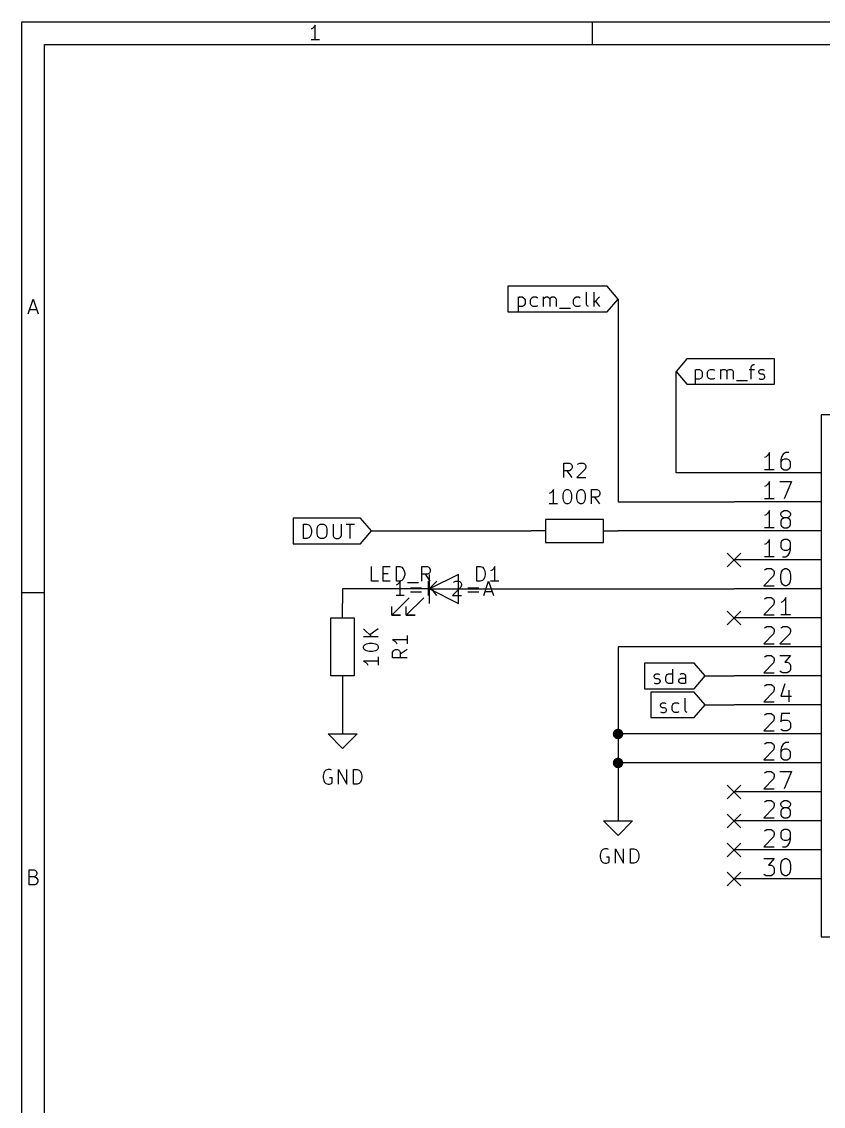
# Model space of a CAD drawing. Header units: millimetres. Extents: x 10 to 287, y -200 to -10.
# Drawn here: x 10 to 80.2, y -105 to -10 of the extents above; entities that cross this region are included whole.
import ezdxf

# ---------------------------------------------------------------- set-up
doc = ezdxf.new("R2010")
doc.units = ezdxf.units.MM
for name, color, linetype in [('BLUE', 174, 'CONTINUOUS'), ('GREENSIXTYFIVE', 129, 'CONTINUOUS'), ('LIGHTGREEN', 92, 'CONTINUOUS'), ('LIGHTRED', 12, 'CONTINUOUS'), ('MAGENTA', 214, 'CONTINUOUS'), ('RED', 14, 'CONTINUOUS')]:
    doc.layers.add(name, color=color, linetype=linetype)

msp = doc.modelspace()

# ---------------------------------------------------------------- linework, layer by layer
at = {"layer": 'BLUE', "linetype": 'CONTINUOUS'}
for p, q in [((71.7804, -56.5404), (72.9996, -57.7596)), ((72.9996, -56.5404), (71.7804, -57.7596)), ((71.7804, -61.6204), (72.9996, -62.8396)), ((72.9996, -61.6204), (71.7804, -62.8396)), ((71.7804, -76.8604), (72.9996, -78.0796)), ((72.9996, -76.8604), (71.7804, -78.0796)), ((71.7804, -79.4004), (72.9996, -80.6196)), ((72.9996, -79.4004), (71.7804, -80.6196)), ((71.7804, -81.9404), (72.9996, -83.1596)), ((72.9996, -81.9404), (71.7804, -83.1596)), ((71.7804, -84.4804), (72.9996, -85.6996)), ((72.9996, -84.4804), (71.7804, -85.6996))]:
    msp.add_line(p, q, dxfattribs=at)
at = {"layer": 'GREENSIXTYFIVE', "linetype": 'CONTINUOUS'}
for p, q in [((57.4826, -49.9314), (57.4826, -48.6614)), ((57.4826, -48.6614), (57.9664, -48.6614)), ((57.9664, -49.3267), (57.4826, -49.3267)), ((58.2083, -49.9314), (57.785, -49.3267)), ((57.9664, -48.6614), (58.0874, -48.7219)), ((58.0874, -49.2662), (57.9664, -49.3267)), ((58.0874, -48.7219), (58.1479, -48.7824)), ((58.1479, -49.2057), (58.0874, -49.2662)), ((58.1479, -48.7824), (58.2083, -48.9033)), ((58.2083, -49.0848), (58.1479, -49.2057)), ((58.2083, -48.9033), (58.2083, -49.0848)), ((59.3574, -49.2057), (58.6317, -49.9314)), ((58.6922, -48.7824), (58.7526, -48.7219)), ((58.7526, -48.7219), (58.8736, -48.6614)), ((58.8736, -48.6614), (59.176, -48.6614)), ((59.176, -48.6614), (59.2969, -48.7219)), ((59.2969, -48.7219), (59.3574, -48.7824)), ((59.3574, -48.7824), (59.4179, -48.9033)), ((59.4179, -49.0243), (59.3574, -49.2057)), ((59.4179, -48.9033), (59.4179, -49.0243)), ((58.6317, -49.9314), (59.4179, -49.9314)), ((56.3336, -51.2752), (56.2127, -51.3357)), ((56.4546, -51.1543), (56.3336, -51.2752)), ((56.5755, -50.9728), (56.4546, -51.1543)), ((56.5755, -52.2428), (56.5755, -50.9728)), ((57.4222, -51.4566), (57.4826, -51.2147)), ((57.4826, -51.2147), (57.5431, -51.0938)), ((57.5431, -51.0938), (57.6036, -51.0333)), ((57.6036, -51.0333), (57.7245, -50.9728)), ((57.7245, -50.9728), (57.8455, -50.9728)), ((57.8455, -50.9728), (57.9664, -51.0333)), ((57.9664, -51.0333), (58.0269, -51.0938)), ((58.0269, -51.0938), (58.0874, -51.2147)), ((58.0874, -51.2147), (58.1479, -51.4566)), ((58.6317, -51.4566), (58.6921, -51.2147)), ((58.6921, -51.2147), (58.7526, -51.0938)), ((58.7526, -51.0938), (58.8131, -51.0333)), ((58.8131, -51.0333), (58.934, -50.9728)), ((58.934, -50.9728), (59.055, -50.9728)), ((59.055, -50.9728), (59.1759, -51.0333)), ((59.1759, -51.0333), (59.2364, -51.0938)), ((59.2364, -51.0938), (59.2969, -51.2147)), ((59.2969, -51.2147), (59.3574, -51.4566)), ((59.9016, -52.2428), (59.9016, -50.9728)), ((59.9016, -50.9728), (60.3854, -50.9728)), ((60.3854, -50.9728), (60.5064, -51.0333)), ((60.5064, -51.0333), (60.5669, -51.0938)), ((60.5669, -51.0938), (60.6273, -51.2147)), ((60.6273, -51.2147), (60.6273, -51.3962)), ((56.9384, -52.2428), (56.2127, -52.2428)), ((57.4222, -51.759), (57.4222, -51.4566)), ((57.4826, -52.0009), (57.4222, -51.759)), ((57.5431, -52.1219), (57.4826, -52.0009)), ((57.6036, -52.1824), (57.5431, -52.1219)), ((57.7245, -52.2428), (57.6036, -52.1824)), ((57.8455, -52.2428), (57.7245, -52.2428)), ((57.9664, -52.1824), (57.8455, -52.2428)), ((58.0269, -52.1219), (57.9664, -52.1824)), ((58.0874, -52.0009), (58.0269, -52.1219)), ((58.1479, -51.759), (58.0874, -52.0009)), ((58.1479, -51.4566), (58.1479, -51.759)), ((58.6317, -51.759), (58.6317, -51.4566)), ((58.6921, -52.0009), (58.6317, -51.759)), ((58.7526, -52.1219), (58.6921, -52.0009)), ((58.8131, -52.1824), (58.7526, -52.1219)), ((58.934, -52.2428), (58.8131, -52.1824)), ((59.055, -52.2428), (58.934, -52.2428)), ((59.1759, -52.1824), (59.055, -52.2428)), ((59.2364, -52.1219), (59.1759, -52.1824)), ((59.2969, -52.0009), (59.2364, -52.1219)), ((59.3574, -51.759), (59.2969, -52.0009)), ((59.3574, -51.4566), (59.3574, -51.759)), ((60.3854, -51.6381), (59.9016, -51.6381)), ((60.6273, -52.2428), (60.204, -51.6381)), ((60.5064, -51.5776), (60.3854, -51.6381)), ((60.5669, -51.5171), (60.5064, -51.5776)), ((60.6273, -51.3962), (60.5669, -51.5171)), ((40.64, -58.9992), (40.64, -57.7292)), ((40.64, -58.9992), (40.64, -57.7292)), ((41.6681, -58.9992), (41.6681, -57.7292)), ((41.6681, -57.7292), (42.2729, -57.7292)), ((41.6681, -58.9992), (41.6681, -57.7292)), ((41.6681, -57.7292), (42.2729, -57.7292)), ((42.8171, -58.9992), (42.8171, -57.7292)), ((42.8171, -57.7292), (43.1195, -57.7292)), ((42.8171, -58.9992), (42.8171, -57.7292)), ((42.8171, -57.7292), (43.1195, -57.7292)), ((43.1195, -57.7292), (43.3009, -57.7897)), ((43.1195, -57.7292), (43.3009, -57.7897)), ((43.3009, -57.7897), (43.4219, -57.9107)), ((43.3009, -57.7897), (43.4219, -57.9107)), ((43.4219, -57.9107), (43.4824, -58.0316)), ((43.4219, -57.9107), (43.4824, -58.0316)), ((45.0547, -58.9992), (45.0547, -57.7292)), ((45.0547, -57.7292), (45.5385, -57.7292)), ((45.0547, -58.9992), (45.0547, -57.7292)), ((45.0547, -57.7292), (45.5385, -57.7292)), ((45.5385, -57.7292), (45.6595, -57.7897)), ((45.5385, -57.7292), (45.6595, -57.7897)), ((45.6595, -57.7897), (45.72, -57.8502)), ((45.6595, -57.7897), (45.72, -57.8502)), ((45.72, -57.8502), (45.7804, -57.9711)), ((45.72, -57.8502), (45.7804, -57.9711)), ((49.8626, -58.9992), (49.8626, -57.7292)), ((49.8626, -57.7292), (50.165, -57.7292)), ((49.8626, -58.9992), (49.8626, -57.7292)), ((49.8626, -57.7292), (50.165, -57.7292)), ((50.165, -57.7292), (50.3464, -57.7897)), ((50.165, -57.7292), (50.3464, -57.7897)), ((50.3464, -57.7897), (50.4674, -57.9107)), ((50.3464, -57.7897), (50.4674, -57.9107)), ((50.4674, -57.9107), (50.5279, -58.0316)), ((50.4674, -57.9107), (50.5279, -58.0316)), ((51.3141, -57.9107), (51.1931, -58.0316)), ((51.3141, -57.9107), (51.1931, -58.0316)), ((51.435, -57.7292), (51.3141, -57.9107)), ((51.435, -57.7292), (51.3141, -57.9107)), ((51.435, -58.9992), (51.435, -57.7292)), ((51.435, -58.9992), (51.435, -57.7292)), ((41.6681, -58.334), (42.0915, -58.334)), ((41.6681, -58.334), (42.0915, -58.334)), ((43.4219, -58.8178), (43.3009, -58.9388)), ((43.4219, -58.8178), (43.3009, -58.9388)), ((43.4824, -58.6968), (43.4219, -58.8178)), ((43.4824, -58.6968), (43.4219, -58.8178)), ((43.4824, -58.0316), (43.5428, -58.2735)), ((43.4824, -58.0316), (43.5428, -58.2735)), ((43.5428, -58.4549), (43.4824, -58.6968)), ((43.5428, -58.4549), (43.4824, -58.6968)), ((43.5428, -58.2735), (43.5428, -58.4549)), ((43.5428, -58.2735), (43.5428, -58.4549)), ((45.5385, -58.3945), (45.0547, -58.3945)), ((45.5385, -58.3945), (45.0547, -58.3945)), ((45.7804, -58.9992), (45.3571, -58.3945)), ((45.7804, -58.9992), (45.3571, -58.3945)), ((45.6595, -58.334), (45.5385, -58.3945)), ((45.6595, -58.334), (45.5385, -58.3945)), ((45.72, -58.2735), (45.6595, -58.334)), ((45.72, -58.2735), (45.6595, -58.334)), ((45.7804, -58.1526), (45.72, -58.2735)), ((45.7804, -58.1526), (45.72, -58.2735)), ((45.7804, -57.9711), (45.7804, -58.1526)), ((45.7804, -57.9711), (45.7804, -58.1526)), ((50.4674, -58.8178), (50.3464, -58.9388)), ((50.4674, -58.8178), (50.3464, -58.9388)), ((50.5279, -58.6968), (50.4674, -58.8178)), ((50.5279, -58.6968), (50.4674, -58.8178)), ((50.5279, -58.0316), (50.5883, -58.2735)), ((50.5279, -58.0316), (50.5883, -58.2735)), ((50.5883, -58.4549), (50.5279, -58.6968)), ((50.5883, -58.4549), (50.5279, -58.6968)), ((50.5883, -58.2735), (50.5883, -58.4549)), ((50.5883, -58.2735), (50.5883, -58.4549)), ((51.1931, -58.0316), (51.0722, -58.0921)), ((51.1931, -58.0316), (51.0722, -58.0921)), ((41.2448, -58.9992), (40.64, -58.9992)), ((41.2448, -58.9992), (40.64, -58.9992)), ((42.2729, -58.9992), (41.6681, -58.9992)), ((42.2729, -58.9992), (41.6681, -58.9992)), ((43.1195, -58.9992), (42.8171, -58.9992)), ((43.1195, -58.9992), (42.8171, -58.9992)), ((43.3009, -58.9388), (43.1195, -58.9992)), ((43.3009, -58.9388), (43.1195, -58.9992)), ((43.7848, -59.1202), (44.7524, -59.1202)), ((43.7848, -59.1202), (44.7524, -59.1202)), ((50.165, -58.9992), (49.8626, -58.9992)), ((50.165, -58.9992), (49.8626, -58.9992)), ((50.3464, -58.9388), (50.165, -58.9992)), ((50.3464, -58.9388), (50.165, -58.9992)), ((51.7979, -58.9992), (51.0722, -58.9992)), ((51.7979, -58.9992), (51.0722, -58.9992)), ((39.9492, -63.1674), (40.6749, -63.8931)), ((39.9492, -63.1674), (40.6749, -63.8931)), ((41.2192, -63.1674), (40.4935, -63.7116)), ((41.2192, -63.1674), (40.4935, -63.7116)), ((41.2192, -63.8931), (39.9492, -63.8931)), ((41.2192, -63.8931), (39.9492, -63.8931)), ((40.0097, -64.6188), (40.0702, -64.5583)), ((40.0097, -64.6188), (40.0702, -64.5583)), ((40.0702, -64.5583), (40.1911, -64.4978)), ((40.0702, -64.5583), (40.1911, -64.4978)), ((40.1911, -64.4978), (40.433, -64.4373)), ((40.1911, -64.4978), (40.433, -64.4373)), ((40.433, -64.4373), (40.7354, -64.4373)), ((40.433, -64.4373), (40.7354, -64.4373)), ((40.7354, -64.4373), (40.9773, -64.4978)), ((40.7354, -64.4373), (40.9773, -64.4978)), ((40.9773, -64.4978), (41.0983, -64.5583)), ((40.9773, -64.4978), (41.0983, -64.5583)), ((41.0983, -64.5583), (41.1588, -64.6188)), ((41.0983, -64.5583), (41.1588, -64.6188)), ((43.7592, -64.1348), (42.4892, -64.1348)), ((42.4892, -64.1348), (42.6707, -64.2557)), ((43.7592, -64.1348), (42.4892, -64.1348)), ((42.4892, -64.1348), (42.6707, -64.2557)), ((42.6707, -64.2557), (42.7916, -64.3767)), ((42.6707, -64.2557), (42.7916, -64.3767)), ((42.7916, -64.3767), (42.8521, -64.4976)), ((42.7916, -64.3767), (42.8521, -64.4976)), ((43.7592, -63.7719), (43.7592, -64.4976)), ((43.7592, -63.7719), (43.7592, -64.4976)), ((39.9492, -64.7397), (40.0097, -64.6188)), ((39.9492, -64.7397), (40.0097, -64.6188)), ((39.9492, -64.8607), (39.9492, -64.7397)), ((39.9492, -64.8607), (39.9492, -64.7397)), ((40.0097, -64.9816), (39.9492, -64.8607)), ((40.0097, -64.9816), (39.9492, -64.8607)), ((40.0702, -65.0421), (40.0097, -64.9816)), ((40.0702, -65.0421), (40.0097, -64.9816)), ((40.1911, -65.1026), (40.0702, -65.0421)), ((40.1911, -65.1026), (40.0702, -65.0421)), ((40.433, -65.163), (40.1911, -65.1026)), ((40.433, -65.163), (40.1911, -65.1026)), ((40.7354, -65.163), (40.433, -65.163)), ((40.7354, -65.163), (40.433, -65.163)), ((40.9773, -65.1026), (40.7354, -65.163)), ((40.9773, -65.1026), (40.7354, -65.163)), ((41.0983, -65.0421), (40.9773, -65.1026)), ((41.0983, -65.0421), (40.9773, -65.1026)), ((41.1588, -64.9816), (41.0983, -65.0421)), ((41.1588, -64.9816), (41.0983, -65.0421)), ((41.1588, -64.6188), (41.2192, -64.7397)), ((41.1588, -64.6188), (41.2192, -64.7397)), ((41.2192, -64.8607), (41.1588, -64.9816)), ((41.2192, -64.8607), (41.1588, -64.9816)), ((41.2192, -64.7397), (41.2192, -64.8607)), ((41.2192, -64.7397), (41.2192, -64.8607)), ((42.4892, -65.2234), (42.5497, -65.1024)), ((42.4892, -65.2234), (42.5497, -65.1024)), ((42.4892, -65.7072), (42.4892, -65.2234)), ((42.4892, -65.7072), (42.4892, -65.2234)), ((42.5497, -65.1024), (42.6102, -65.0419)), ((42.5497, -65.1024), (42.6102, -65.0419)), ((42.6102, -65.0419), (42.7311, -64.9815)), ((42.6102, -65.0419), (42.7311, -64.9815)), ((42.7311, -64.9815), (42.9126, -64.9815)), ((42.7311, -64.9815), (42.9126, -64.9815)), ((42.9126, -64.9815), (43.0335, -65.0419)), ((42.9126, -64.9815), (43.0335, -65.0419)), ((43.0335, -65.0419), (43.094, -65.1024)), ((43.0335, -65.0419), (43.094, -65.1024)), ((43.094, -65.1024), (43.1545, -65.2234)), ((43.094, -65.1024), (43.1545, -65.2234)), ((43.7592, -64.9815), (43.1545, -65.4048)), ((43.7592, -64.9815), (43.1545, -65.4048)), ((43.1545, -65.2234), (43.1545, -65.7072)), ((43.1545, -65.2234), (43.1545, -65.7072)), ((41.2192, -66.0097), (39.9492, -66.0097)), ((39.9492, -66.0097), (40.1307, -66.1306)), ((41.2192, -66.0097), (39.9492, -66.0097)), ((39.9492, -66.0097), (40.1307, -66.1306)), ((40.1307, -66.1306), (40.2516, -66.2516)), ((40.1307, -66.1306), (40.2516, -66.2516)), ((40.2516, -66.2516), (40.3121, -66.3725)), ((40.2516, -66.2516), (40.3121, -66.3725)), ((41.2192, -65.6468), (41.2192, -66.3725)), ((41.2192, -65.6468), (41.2192, -66.3725)), ((43.7592, -65.7072), (42.4892, -65.7072)), ((43.7592, -65.7072), (42.4892, -65.7072)), ((36.4671, -75.8116), (36.4067, -76.0535)), ((36.5276, -75.6907), (36.4671, -75.8116)), ((36.6486, -75.5697), (36.5276, -75.6907)), ((36.83, -75.5092), (36.6486, -75.5697)), ((37.0114, -75.5092), (36.83, -75.5092)), ((37.1324, -75.5697), (37.0114, -75.5092)), ((37.7371, -76.7792), (37.7371, -75.5092)), ((37.7371, -75.5092), (38.4628, -76.7792)), ((38.4628, -76.7792), (38.4628, -75.5092)), ((39.0676, -76.7792), (39.0676, -75.5092)), ((39.0676, -75.5092), (39.37, -75.5092)), ((39.37, -75.5092), (39.5514, -75.5697)), ((39.5514, -75.5697), (39.6724, -75.6907)), ((39.6724, -75.6907), (39.7329, -75.8116)), ((39.7329, -75.8116), (39.7933, -76.0535)), ((36.4067, -76.0535), (36.4067, -76.2349)), ((36.4067, -76.2349), (36.4671, -76.4768)), ((36.4671, -76.4768), (36.5276, -76.5978)), ((36.5276, -76.5978), (36.6486, -76.7188)), ((36.6486, -76.7188), (36.83, -76.7792)), ((36.83, -76.7792), (36.9509, -76.7792)), ((37.1928, -76.2349), (36.9509, -76.2349)), ((36.9509, -76.7792), (37.1324, -76.7188)), ((37.1324, -76.7188), (37.1928, -76.6583)), ((37.1928, -76.6583), (37.1928, -76.2349)), ((39.37, -76.7792), (39.0676, -76.7792)), ((39.5514, -76.7188), (39.37, -76.7792)), ((39.6724, -76.5978), (39.5514, -76.7188)), ((39.7329, -76.4768), (39.6724, -76.5978)), ((39.7933, -76.2349), (39.7329, -76.4768)), ((39.7933, -76.0535), (39.7933, -76.2349)), ((60.7846, -82.6249), (60.7241, -82.7458)), ((60.9056, -82.5039), (60.7846, -82.6249)), ((61.087, -82.4434), (60.9056, -82.5039)), ((61.2684, -82.4434), (61.087, -82.4434)), ((61.3894, -82.5039), (61.2684, -82.4434)), ((61.9941, -83.7134), (61.9941, -82.4434)), ((61.9941, -82.4434), (62.7198, -83.7134)), ((62.7198, -83.7134), (62.7198, -82.4434)), ((63.3246, -83.7134), (63.3246, -82.4434)), ((63.3246, -82.4434), (63.627, -82.4434)), ((63.627, -82.4434), (63.8084, -82.5039)), ((63.8084, -82.5039), (63.9294, -82.6249)), ((63.9294, -82.6249), (63.9899, -82.7458)), ((60.7241, -82.7458), (60.6637, -82.9877)), ((60.6637, -82.9877), (60.6637, -83.1691)), ((60.6637, -83.1691), (60.7241, -83.411)), ((60.7241, -83.411), (60.7846, -83.532)), ((60.7846, -83.532), (60.9056, -83.653)), ((61.4498, -83.1691), (61.2079, -83.1691)), ((61.3894, -83.653), (61.4498, -83.5925)), ((61.4498, -83.5925), (61.4498, -83.1691)), ((63.9294, -83.532), (63.8084, -83.653)), ((63.9899, -83.411), (63.9294, -83.532)), ((63.9899, -82.7458), (64.0503, -82.9877)), ((64.0503, -83.1691), (63.9899, -83.411)), ((64.0503, -82.9877), (64.0503, -83.1691)), ((60.9056, -83.653), (61.087, -83.7134)), ((61.087, -83.7134), (61.2079, -83.7134)), ((61.2079, -83.7134), (61.3894, -83.653)), ((63.627, -83.7134), (63.3246, -83.7134)), ((63.8084, -83.653), (63.627, -83.7134))]:
    msp.add_line(p, q, dxfattribs=at)
at = {"layer": 'LIGHTGREEN', "linetype": 'CONTINUOUS'}
for p, q in [((62.23, -34.29), (62.23, -52.07)), ((67.31, -49.53), (67.31, -40.64)), ((72.39, -49.53), (67.31, -49.53)), ((62.23, -52.07), (72.39, -52.07)), ((40.64, -54.61), (54.61, -54.61)), ((72.39, -54.61), (62.23, -54.61)), ((38.1, -59.69), (38.1, -60.96)), ((43.18, -59.69), (38.1, -59.69)), ((50.8, -59.69), (72.39, -59.69)), ((62.23, -64.77), (62.23, -72.39)), ((72.39, -64.77), (62.23, -64.77)), ((69.85, -67.31), (72.39, -67.31)), ((38.1, -68.58), (38.1, -71.12)), ((69.85, -69.85), (72.39, -69.85)), ((62.23, -72.39), (62.23, -74.93)), ((72.39, -72.39), (62.23, -72.39)), ((72.39, -74.93), (62.23, -74.93)), ((62.23, -74.93), (62.23, -78.74))]:
    msp.add_line(p, q, dxfattribs=at)
at = {"layer": 'LIGHTGREEN', "const_width": 0.4572}
for points in [[(62.0014, -72.39, 1), (62.4586, -72.39, 1)], [(62.0014, -74.93, 1), (62.4586, -74.93, 1)]]:
    msp.add_lwpolyline(points, format="xyb", close=True, dxfattribs=at)
at = {"layer": 'LIGHTRED', "linetype": 'CONTINUOUS'}
for p, q in [((75.2009, -48.1032), (75.0582, -48.1746)), ((75.3436, -47.9605), (75.2009, -48.1032)), ((75.4864, -47.7464), (75.3436, -47.9605)), ((75.4864, -49.245), (75.4864, -47.7464)), ((76.5568, -48.1032), (76.4854, -48.3887)), ((76.4854, -48.3887), (76.4854, -48.9596)), ((76.6995, -47.8891), (76.5568, -48.1032)), ((76.6281, -48.3887), (76.5568, -48.46)), ((76.7708, -48.3173), (76.6281, -48.3887)), ((76.7708, -47.8178), (76.6995, -47.8891)), ((76.9136, -47.7464), (76.7708, -47.8178)), ((77.0563, -48.3173), (76.7708, -48.3173)), ((77.199, -47.7464), (76.9136, -47.7464)), ((77.199, -48.3887), (77.0563, -48.3173)), ((77.2704, -48.46), (77.199, -48.3887)), ((75.9145, -49.245), (75.0582, -49.245)), ((76.5568, -48.46), (76.4854, -48.6028)), ((76.4854, -48.9596), (76.5568, -49.1023)), ((76.5568, -49.1023), (76.6281, -49.1737)), ((76.6281, -49.1737), (76.7708, -49.245)), ((76.7708, -49.245), (77.0563, -49.245)), ((77.0563, -49.245), (77.199, -49.1737)), ((77.199, -49.1737), (77.2704, -49.1023)), ((77.3417, -48.6028), (77.2704, -48.46)), ((77.2704, -49.1023), (77.3417, -48.9596)), ((77.3417, -48.9596), (77.3417, -48.6028)), ((75.4864, -50.2864), (75.3436, -50.5005)), ((75.4864, -51.785), (75.4864, -50.2864)), ((76.414, -50.2864), (77.4131, -50.2864)), ((77.4131, -50.2864), (76.7708, -51.785)), ((75.2009, -50.6432), (75.0582, -50.7146)), ((75.3436, -50.5005), (75.2009, -50.6432)), ((75.9145, -51.785), (75.0582, -51.785)), ((75.2009, -53.1832), (75.0582, -53.2546)), ((75.3436, -53.0405), (75.2009, -53.1832)), ((75.4864, -52.8264), (75.3436, -53.0405)), ((75.4864, -54.325), (75.4864, -52.8264)), ((76.4854, -53.1119), (76.5568, -52.9691)), ((76.4854, -53.1832), (76.4854, -53.1119)), ((76.5568, -53.3259), (76.4854, -53.1832)), ((76.5568, -52.9691), (76.6281, -52.8978)), ((76.6281, -52.8978), (76.7708, -52.8264)), ((76.7708, -52.8264), (77.0563, -52.8264)), ((77.0563, -52.8264), (77.199, -52.8978)), ((77.199, -52.8978), (77.2704, -52.9691)), ((77.2704, -52.9691), (77.3417, -53.1119)), ((77.3417, -53.1832), (77.2704, -53.3259)), ((77.3417, -53.1119), (77.3417, -53.1832)), ((76.5568, -53.6114), (76.4854, -53.7541)), ((76.4854, -53.7541), (76.4854, -54.0396)), ((76.4854, -54.0396), (76.5568, -54.1823)), ((76.6281, -53.3973), (76.5568, -53.3259)), ((76.6281, -53.54), (76.5568, -53.6114)), ((76.7708, -53.4687), (76.6281, -53.3973)), ((76.7708, -53.4687), (76.6281, -53.54)), ((77.0563, -53.4687), (76.7708, -53.4687)), ((77.199, -53.3973), (77.0563, -53.4687)), ((77.199, -53.54), (77.0563, -53.4687)), ((77.2704, -53.3259), (77.199, -53.3973)), ((77.2704, -53.6114), (77.199, -53.54)), ((77.3417, -53.7541), (77.2704, -53.6114)), ((77.2704, -54.1823), (77.3417, -54.0396)), ((77.3417, -54.0396), (77.3417, -53.7541)), ((75.9145, -54.325), (75.0582, -54.325)), ((76.5568, -54.1823), (76.6281, -54.2537)), ((76.6281, -54.2537), (76.7708, -54.325)), ((76.7708, -54.325), (77.0563, -54.325)), ((77.0563, -54.325), (77.199, -54.2537)), ((77.199, -54.2537), (77.2704, -54.1823)), ((75.2009, -55.7232), (75.0582, -55.7946)), ((75.3436, -55.5805), (75.2009, -55.7232)), ((75.4864, -55.3664), (75.3436, -55.5805)), ((75.4864, -56.865), (75.4864, -55.3664)), ((76.5568, -55.5091), (76.4854, -55.6519)), ((76.4854, -55.6519), (76.4854, -56.0087)), ((76.4854, -56.0087), (76.5568, -56.1514)), ((76.6281, -55.4378), (76.5568, -55.5091)), ((76.7708, -55.3664), (76.6281, -55.4378)), ((77.0563, -55.3664), (76.7708, -55.3664)), ((77.199, -55.4378), (77.0563, -55.3664)), ((77.2704, -55.5091), (77.199, -55.4378)), ((77.3417, -55.6519), (77.2704, -55.5091)), ((77.2704, -56.1514), (77.3417, -56.0087)), ((77.3417, -56.2228), (77.3417, -55.6519)), ((75.9145, -56.865), (75.0582, -56.865)), ((76.5568, -56.1514), (76.6281, -56.2228)), ((76.6281, -56.2228), (76.7708, -56.2941)), ((76.6281, -56.865), (76.9136, -56.865)), ((76.7708, -56.2941), (77.0563, -56.2941)), ((76.9136, -56.865), (77.0563, -56.7937)), ((77.0563, -56.2941), (77.199, -56.2228)), ((77.0563, -56.7937), (77.1277, -56.7223)), ((77.1277, -56.7223), (77.2704, -56.5082)), ((77.199, -56.2228), (77.2704, -56.1514)), ((77.2704, -56.5082), (77.3417, -56.2228)), ((75.1296, -57.9778), (75.2723, -57.9064)), ((75.2723, -57.9064), (75.6291, -57.9064)), ((75.6291, -57.9064), (75.7718, -57.9778)), ((76.6995, -57.9778), (76.8422, -57.9064)), ((76.8422, -57.9064), (76.9849, -57.9064)), ((76.9849, -57.9064), (77.1277, -57.9778)), ((75.8432, -58.5487), (74.9868, -59.405)), ((75.0582, -58.0491), (75.1296, -57.9778)), ((75.7718, -57.9778), (75.8432, -58.0491)), ((75.8432, -58.0491), (75.9145, -58.1919)), ((75.9145, -58.3346), (75.8432, -58.5487)), ((75.9145, -58.1919), (75.9145, -58.3346)), ((76.4854, -58.4773), (76.5568, -58.1919)), ((76.4854, -58.8341), (76.4854, -58.4773)), ((76.5568, -59.1196), (76.4854, -58.8341)), ((76.5568, -58.1919), (76.6281, -58.0491)), ((76.6281, -58.0491), (76.6995, -57.9778)), ((77.1277, -57.9778), (77.199, -58.0491)), ((77.199, -58.0491), (77.2704, -58.1919)), ((77.2704, -58.1919), (77.3417, -58.4773)), ((77.3417, -58.8341), (77.2704, -59.1196)), ((77.3417, -58.4773), (77.3417, -58.8341)), ((74.9868, -59.405), (75.9145, -59.405)), ((76.6281, -59.2623), (76.5568, -59.1196)), ((76.6995, -59.3337), (76.6281, -59.2623)), ((76.8422, -59.405), (76.6995, -59.3337)), ((76.9849, -59.405), (76.8422, -59.405)), ((77.1277, -59.3337), (76.9849, -59.405)), ((77.199, -59.2623), (77.1277, -59.3337)), ((77.2704, -59.1196), (77.199, -59.2623)), ((75.0582, -60.5891), (75.1296, -60.5178)), ((75.1296, -60.5178), (75.2723, -60.4464)), ((75.2723, -60.4464), (75.6291, -60.4464)), ((75.6291, -60.4464), (75.7718, -60.5178)), ((75.7718, -60.5178), (75.8432, -60.5891)), ((75.8432, -60.5891), (75.9145, -60.7319)), ((75.9145, -60.7319), (75.9145, -60.8746)), ((76.7708, -60.6605), (76.6281, -60.8032)), ((76.9136, -60.4464), (76.7708, -60.6605)), ((76.9136, -61.945), (76.9136, -60.4464)), ((75.8432, -61.0887), (74.9868, -61.945)), ((75.9145, -60.8746), (75.8432, -61.0887)), ((76.6281, -60.8032), (76.4854, -60.8746)), ((74.9868, -61.945), (75.9145, -61.945)), ((77.3417, -61.945), (76.4854, -61.945)), ((75.8432, -63.6287), (74.9868, -64.485)), ((75.0582, -63.1291), (75.1296, -63.0578)), ((75.1296, -63.0578), (75.2723, -62.9864)), ((75.2723, -62.9864), (75.6291, -62.9864)), ((75.6291, -62.9864), (75.7718, -63.0578)), ((75.7718, -63.0578), (75.8432, -63.1291)), ((75.8432, -63.1291), (75.9145, -63.2719)), ((75.9145, -63.4146), (75.8432, -63.6287)), ((75.9145, -63.2719), (75.9145, -63.4146)), ((77.2704, -63.6287), (76.414, -64.485)), ((76.4854, -63.1291), (76.5568, -63.0578)), ((76.5568, -63.0578), (76.6995, -62.9864)), ((76.6995, -62.9864), (77.0563, -62.9864)), ((77.0563, -62.9864), (77.199, -63.0578)), ((77.199, -63.0578), (77.2704, -63.1291)), ((77.2704, -63.1291), (77.3417, -63.2719)), ((77.3417, -63.4146), (77.2704, -63.6287)), ((77.3417, -63.2719), (77.3417, -63.4146)), ((74.9868, -64.485), (75.9145, -64.485)), ((76.414, -64.485), (77.3417, -64.485)), ((75.1296, -65.5978), (75.2723, -65.5264)), ((75.2723, -65.5264), (75.6291, -65.5264)), ((75.6291, -65.5264), (75.7718, -65.5978)), ((76.414, -65.5264), (77.3417, -65.5264)), ((77.3417, -65.5264), (76.8422, -66.0973)), ((75.8432, -66.1687), (74.9868, -67.025)), ((75.0582, -65.6691), (75.1296, -65.5978)), ((75.7718, -65.5978), (75.8432, -65.6691)), ((75.8432, -65.6691), (75.9145, -65.8119)), ((75.9145, -65.9546), (75.8432, -66.1687)), ((75.9145, -65.8119), (75.9145, -65.9546)), ((76.8422, -66.0973), (77.0563, -66.0973)), ((77.0563, -66.0973), (77.199, -66.1687)), ((77.199, -66.1687), (77.2704, -66.24)), ((77.2704, -66.24), (77.3417, -66.3828)), ((77.3417, -66.3828), (77.3417, -66.7396)), ((74.9868, -67.025), (75.9145, -67.025)), ((76.4854, -66.9537), (76.414, -66.8823)), ((76.6281, -67.025), (76.4854, -66.9537)), ((77.0563, -67.025), (76.6281, -67.025)), ((77.199, -66.9537), (77.0563, -67.025)), ((77.2704, -66.8823), (77.199, -66.9537)), ((77.3417, -66.7396), (77.2704, -66.8823)), ((75.0582, -68.2091), (75.1296, -68.1378)), ((75.1296, -68.1378), (75.2723, -68.0664)), ((75.2723, -68.0664), (75.6291, -68.0664)), ((75.6291, -68.0664), (75.7718, -68.1378)), ((75.7718, -68.1378), (75.8432, -68.2091)), ((75.8432, -68.2091), (75.9145, -68.3519)), ((75.9145, -68.3519), (75.9145, -68.4946)), ((76.8422, -67.9951), (76.4854, -69.0655)), ((75.8432, -68.7087), (74.9868, -69.565)), ((75.9145, -68.4946), (75.8432, -68.7087)), ((76.4854, -69.0655), (77.4131, -69.0655)), ((77.199, -68.5659), (77.199, -69.565)), ((74.9868, -69.565), (75.9145, -69.565)), ((75.8432, -71.2487), (74.9868, -72.105)), ((75.0582, -70.7491), (75.1296, -70.6778)), ((75.1296, -70.6778), (75.2723, -70.6064)), ((75.2723, -70.6064), (75.6291, -70.6064)), ((75.6291, -70.6064), (75.7718, -70.6778)), ((75.7718, -70.6778), (75.8432, -70.7491)), ((75.8432, -70.7491), (75.9145, -70.8919)), ((75.9145, -71.0346), (75.8432, -71.2487)), ((75.9145, -70.8919), (75.9145, -71.0346)), ((76.5568, -70.6064), (76.4854, -71.32)), ((76.4854, -71.32), (76.5568, -71.2487)), ((77.2704, -70.6064), (76.5568, -70.6064)), ((76.5568, -71.2487), (76.6995, -71.1773)), ((76.6995, -71.1773), (77.0563, -71.1773)), ((77.0563, -71.1773), (77.199, -71.2487)), ((77.199, -71.2487), (77.2704, -71.32)), ((74.9868, -72.105), (75.9145, -72.105)), ((76.5568, -72.0337), (76.4854, -71.9623)), ((76.6995, -72.105), (76.5568, -72.0337)), ((77.0563, -72.105), (76.6995, -72.105)), ((77.199, -72.0337), (77.0563, -72.105)), ((77.2704, -71.9623), (77.199, -72.0337)), ((77.2704, -71.32), (77.3417, -71.4628)), ((77.3417, -71.8196), (77.2704, -71.9623)), ((77.3417, -71.4628), (77.3417, -71.8196)), ((75.1296, -73.2178), (75.2723, -73.1464)), ((75.2723, -73.1464), (75.6291, -73.1464)), ((75.6291, -73.1464), (75.7718, -73.2178)), ((76.9136, -73.1464), (76.7708, -73.2178)), ((77.199, -73.1464), (76.9136, -73.1464)), ((75.8432, -73.7887), (74.9868, -74.645)), ((75.0582, -73.2891), (75.1296, -73.2178)), ((75.7718, -73.2178), (75.8432, -73.2891)), ((75.8432, -73.2891), (75.9145, -73.4319)), ((75.9145, -73.5746), (75.8432, -73.7887)), ((75.9145, -73.4319), (75.9145, -73.5746)), ((76.5568, -73.5032), (76.4854, -73.7887)), ((76.4854, -73.7887), (76.4854, -74.3596)), ((76.5568, -73.86), (76.4854, -74.0028)), ((76.6995, -73.2891), (76.5568, -73.5032)), ((76.6281, -73.7887), (76.5568, -73.86)), ((76.7708, -73.7173), (76.6281, -73.7887)), ((76.7708, -73.2178), (76.6995, -73.2891)), ((77.0563, -73.7173), (76.7708, -73.7173)), ((77.199, -73.7887), (77.0563, -73.7173)), ((77.2704, -73.86), (77.199, -73.7887)), ((77.3417, -74.0028), (77.2704, -73.86)), ((77.3417, -74.3596), (77.3417, -74.0028)), ((74.9868, -74.645), (75.9145, -74.645)), ((76.4854, -74.3596), (76.5568, -74.5023)), ((76.5568, -74.5023), (76.6281, -74.5737)), ((76.6281, -74.5737), (76.7708, -74.645)), ((76.7708, -74.645), (77.0563, -74.645)), ((77.0563, -74.645), (77.199, -74.5737)), ((77.199, -74.5737), (77.2704, -74.5023)), ((77.2704, -74.5023), (77.3417, -74.3596)), ((75.0582, -75.8291), (75.1296, -75.7578)), ((75.1296, -75.7578), (75.2723, -75.6864)), ((75.2723, -75.6864), (75.6291, -75.6864)), ((75.6291, -75.6864), (75.7718, -75.7578)), ((75.7718, -75.7578), (75.8432, -75.8291)), ((75.8432, -75.8291), (75.9145, -75.9719)), ((75.9145, -75.9719), (75.9145, -76.1146)), ((76.414, -75.6864), (77.4131, -75.6864)), ((77.4131, -75.6864), (76.7708, -77.185)), ((75.8432, -76.3287), (74.9868, -77.185)), ((75.9145, -76.1146), (75.8432, -76.3287)), ((74.9868, -77.185), (75.9145, -77.185)), ((75.0582, -78.3691), (75.1296, -78.2978)), ((75.1296, -78.2978), (75.2723, -78.2264)), ((75.2723, -78.2264), (75.6291, -78.2264)), ((75.6291, -78.2264), (75.7718, -78.2978)), ((75.7718, -78.2978), (75.8432, -78.3691)), ((75.8432, -78.3691), (75.9145, -78.5119)), ((75.9145, -78.6546), (75.8432, -78.8687)), ((75.9145, -78.5119), (75.9145, -78.6546)), ((76.4854, -78.5119), (76.5568, -78.3691)), ((76.4854, -78.5832), (76.4854, -78.5119)), ((76.5568, -78.7259), (76.4854, -78.5832)), ((76.5568, -78.3691), (76.6281, -78.2978)), ((76.6281, -78.7973), (76.5568, -78.7259)), ((76.6281, -78.2978), (76.7708, -78.2264)), ((76.7708, -78.8687), (76.6281, -78.7973)), ((76.7708, -78.2264), (77.0563, -78.2264)), ((77.0563, -78.2264), (77.199, -78.2978)), ((77.199, -78.7973), (77.0563, -78.8687)), ((77.199, -78.2978), (77.2704, -78.3691)), ((77.2704, -78.7259), (77.199, -78.7973)), ((77.2704, -78.3691), (77.3417, -78.5119)), ((77.3417, -78.5832), (77.2704, -78.7259)), ((77.3417, -78.5119), (77.3417, -78.5832)), ((75.8432, -78.8687), (74.9868, -79.725)), ((74.9868, -79.725), (75.9145, -79.725)), ((76.5568, -79.0114), (76.4854, -79.1541)), ((76.4854, -79.1541), (76.4854, -79.4396)), ((76.4854, -79.4396), (76.5568, -79.5823)), ((76.6281, -78.94), (76.5568, -79.0114)), ((76.5568, -79.5823), (76.6281, -79.6537)), ((76.7708, -78.8687), (76.6281, -78.94)), ((76.6281, -79.6537), (76.7708, -79.725)), ((77.0563, -78.8687), (76.7708, -78.8687)), ((76.7708, -79.725), (77.0563, -79.725)), ((77.199, -78.94), (77.0563, -78.8687)), ((77.0563, -79.725), (77.199, -79.6537)), ((77.2704, -79.0114), (77.199, -78.94)), ((77.199, -79.6537), (77.2704, -79.5823)), ((77.3417, -79.1541), (77.2704, -79.0114)), ((77.2704, -79.5823), (77.3417, -79.4396)), ((77.3417, -79.4396), (77.3417, -79.1541)), ((75.8432, -81.4087), (74.9868, -82.265)), ((75.0582, -80.9091), (75.1296, -80.8378)), ((75.1296, -80.8378), (75.2723, -80.7664)), ((75.2723, -80.7664), (75.6291, -80.7664)), ((75.6291, -80.7664), (75.7718, -80.8378)), ((75.7718, -80.8378), (75.8432, -80.9091)), ((75.8432, -80.9091), (75.9145, -81.0519)), ((75.9145, -81.1946), (75.8432, -81.4087)), ((75.9145, -81.0519), (75.9145, -81.1946)), ((76.5568, -80.9091), (76.4854, -81.0519)), ((76.4854, -81.0519), (76.4854, -81.4087)), ((76.4854, -81.4087), (76.5568, -81.5514)), ((76.6281, -80.8378), (76.5568, -80.9091)), ((76.5568, -81.5514), (76.6281, -81.6228)), ((76.7708, -80.7664), (76.6281, -80.8378)), ((76.6281, -81.6228), (76.7708, -81.6941)), ((77.0563, -80.7664), (76.7708, -80.7664)), ((76.7708, -81.6941), (77.0563, -81.6941)), ((77.199, -80.8378), (77.0563, -80.7664)), ((77.0563, -81.6941), (77.199, -81.6228)), ((77.2704, -80.9091), (77.199, -80.8378)), ((77.199, -81.6228), (77.2704, -81.5514)), ((77.3417, -81.0519), (77.2704, -80.9091)), ((77.2704, -81.5514), (77.3417, -81.4087)), ((77.2704, -81.9082), (77.3417, -81.6228)), ((77.3417, -81.6228), (77.3417, -81.0519)), ((74.9868, -82.265), (75.9145, -82.265)), ((76.6281, -82.265), (76.9136, -82.265)), ((76.9136, -82.265), (77.0563, -82.1937)), ((77.0563, -82.1937), (77.1277, -82.1223)), ((77.1277, -82.1223), (77.2704, -81.9082)), ((74.9868, -83.3064), (75.9145, -83.3064)), ((75.9145, -83.3064), (75.415, -83.8773)), ((76.4854, -83.8773), (76.5568, -83.5919)), ((76.5568, -83.5919), (76.6281, -83.4491)), ((76.6281, -83.4491), (76.6995, -83.3778)), ((76.6995, -83.3778), (76.8422, -83.3064)), ((76.8422, -83.3064), (76.9849, -83.3064)), ((76.9849, -83.3064), (77.1277, -83.3778)), ((77.1277, -83.3778), (77.199, -83.4491)), ((77.199, -83.4491), (77.2704, -83.5919)), ((77.2704, -83.5919), (77.3417, -83.8773)), ((75.415, -83.8773), (75.6291, -83.8773)), ((75.6291, -83.8773), (75.7718, -83.9487)), ((75.7718, -83.9487), (75.8432, -84.02)), ((75.8432, -84.02), (75.9145, -84.1628)), ((75.9145, -84.5196), (75.8432, -84.6623)), ((75.9145, -84.1628), (75.9145, -84.5196)), ((76.4854, -84.2341), (76.4854, -83.8773)), ((76.5568, -84.5196), (76.4854, -84.2341)), ((76.6281, -84.6623), (76.5568, -84.5196)), ((77.2704, -84.5196), (77.199, -84.6623)), ((77.3417, -84.2341), (77.2704, -84.5196)), ((77.3417, -83.8773), (77.3417, -84.2341)), ((75.0582, -84.7337), (74.9868, -84.6623)), ((75.2009, -84.805), (75.0582, -84.7337)), ((75.6291, -84.805), (75.2009, -84.805)), ((75.7718, -84.7337), (75.6291, -84.805)), ((75.8432, -84.6623), (75.7718, -84.7337)), ((76.6995, -84.7337), (76.6281, -84.6623)), ((76.8422, -84.805), (76.6995, -84.7337)), ((76.9849, -84.805), (76.8422, -84.805)), ((77.1277, -84.7337), (76.9849, -84.805)), ((77.199, -84.6623), (77.1277, -84.7337))]:
    msp.add_line(p, q, dxfattribs=at)
at = {"layer": 'MAGENTA', "linetype": 'CONTINUOUS'}
for p, q in [((42.9078, -59.3016), (42.7869, -59.3621)), ((42.9078, -59.3016), (42.7869, -59.3621)), ((43.0288, -59.1807), (42.9078, -59.3016)), ((43.0288, -59.1807), (42.9078, -59.3016)), ((43.1497, -58.9992), (43.0288, -59.1807)), ((43.1497, -58.9992), (43.0288, -59.1807)), ((43.1497, -60.2692), (43.1497, -58.9992)), ((43.1497, -60.2692), (43.1497, -58.9992)), ((44.0568, -59.604), (45.0245, -59.604)), ((44.0568, -59.604), (45.0245, -59.604)), ((45.6292, -60.2692), (45.6292, -58.9992)), ((46.3549, -58.9992), (45.6292, -59.7249)), ((45.6292, -60.2692), (45.6292, -58.9992)), ((46.3549, -58.9992), (45.6292, -59.7249)), ((46.3549, -60.2692), (45.8107, -59.5435)), ((46.3549, -60.2692), (45.8107, -59.5435)), ((48.4716, -59.5435), (47.7459, -60.2692)), ((48.4716, -59.5435), (47.7459, -60.2692)), ((47.8064, -59.1202), (47.8668, -59.0597)), ((47.8064, -59.1202), (47.8668, -59.0597)), ((47.8668, -59.0597), (47.9878, -58.9992)), ((47.8668, -59.0597), (47.9878, -58.9992)), ((47.9878, -58.9992), (48.2902, -58.9992)), ((47.9878, -58.9992), (48.2902, -58.9992)), ((48.2902, -58.9992), (48.4111, -59.0597)), ((48.2902, -58.9992), (48.4111, -59.0597)), ((48.4111, -59.0597), (48.4716, -59.1202)), ((48.4111, -59.0597), (48.4716, -59.1202)), ((48.4716, -59.1202), (48.5321, -59.2411)), ((48.4716, -59.1202), (48.5321, -59.2411)), ((48.5321, -59.3621), (48.4716, -59.5435)), ((48.5321, -59.3621), (48.4716, -59.5435)), ((48.5321, -59.2411), (48.5321, -59.3621)), ((48.5321, -59.2411), (48.5321, -59.3621)), ((49.0763, -59.604), (50.044, -59.604)), ((49.0763, -59.604), (50.044, -59.604)), ((50.4673, -60.2692), (50.8906, -58.9992)), ((50.4673, -60.2692), (50.8906, -58.9992)), ((50.8906, -58.9992), (51.314, -60.2692)), ((50.8906, -58.9992), (51.314, -60.2692)), ((43.5126, -60.2692), (42.7869, -60.2692)), ((43.5126, -60.2692), (42.7869, -60.2692)), ((45.0245, -59.9668), (44.0568, -59.9668)), ((45.0245, -59.9668), (44.0568, -59.9668)), ((47.7459, -60.2692), (48.5321, -60.2692)), ((47.7459, -60.2692), (48.5321, -60.2692)), ((50.044, -59.9668), (49.0763, -59.9668)), ((50.044, -59.9668), (49.0763, -59.9668)), ((50.5883, -59.9064), (51.193, -59.9064)), ((50.5883, -59.9064), (51.193, -59.9064))]:
    msp.add_line(p, q, dxfattribs=at)
at = {"layer": 'RED', "linetype": 'CONTINUOUS'}
for p, q in [((10, -10), (287.0022, -10)), ((10, -200.0072), (10, -10)), ((35.7176, -10.2937), (35.5938, -10.4794)), ((35.7176, -11.5937), (35.7176, -10.2937)), ((60, -12), (60, -10)), ((35.47, -10.6032), (35.3462, -10.6651)), ((35.5938, -10.4794), (35.47, -10.6032)), ((12, -12), (285.0022, -12)), ((12, -198.0072), (12, -12)), ((36.089, -11.5937), (35.3462, -11.5937)), ((61.2775, -33.1784), (52.5806, -33.1784)), ((52.5806, -33.1784), (52.5806, -34.29)), ((62.23, -34.29), (61.2775, -33.1784)), ((53.4775, -34.1134), (53.4775, -35.3834)), ((53.4775, -34.1738), (53.5985, -34.1134)), ((53.5985, -34.1134), (53.8404, -34.1134)), ((53.8404, -34.1134), (53.9613, -34.1738)), ((53.9613, -34.1738), (54.0218, -34.2343)), ((54.6265, -34.2343), (54.687, -34.1738)), ((54.687, -34.1738), (54.808, -34.1134)), ((54.808, -34.1134), (55.0499, -34.1134)), ((55.0499, -34.1134), (55.1708, -34.1738)), ((55.7151, -34.96), (55.7151, -34.1134)), ((55.7151, -34.2343), (55.7756, -34.1738)), ((55.7756, -34.1738), (55.8966, -34.1134)), ((55.8966, -34.1134), (56.078, -34.1134)), ((56.078, -34.1134), (56.1989, -34.1738)), ((56.1989, -34.1738), (56.2594, -34.2948)), ((56.2594, -34.2948), (56.3199, -34.1738)), ((56.3199, -34.1738), (56.4408, -34.1134)), ((56.4408, -34.1134), (56.6223, -34.1134)), ((56.6223, -34.1134), (56.7432, -34.1738)), ((56.7432, -34.1738), (56.8037, -34.2948)), ((58.376, -34.2343), (58.4365, -34.1738)), ((58.4365, -34.1738), (58.5575, -34.1134)), ((58.5575, -34.1134), (58.7994, -34.1134)), ((58.7994, -34.1134), (58.9203, -34.1738)), ((59.4646, -34.7786), (59.4646, -33.69)), ((60.1298, -34.96), (60.1298, -33.69)), ((60.6136, -34.1134), (60.1298, -34.5972)), ((10.5667, -35.5937), (11, -34.2937)), ((11, -34.2937), (11.4333, -35.5937)), ((52.5806, -34.29), (52.5806, -35.4016)), ((53.5985, -34.96), (53.4775, -34.8996)), ((53.8404, -34.96), (53.5985, -34.96)), ((53.9613, -34.8996), (53.8404, -34.96)), ((54.0218, -34.8391), (53.9613, -34.8996)), ((54.0218, -34.2343), (54.0823, -34.3553)), ((54.0823, -34.7181), (54.0218, -34.8391)), ((54.0823, -34.3553), (54.0823, -34.7181)), ((54.5661, -34.3553), (54.6265, -34.2343)), ((54.5661, -34.7181), (54.5661, -34.3553)), ((54.6265, -34.8391), (54.5661, -34.7181)), ((54.687, -34.8996), (54.6265, -34.8391)), ((54.808, -34.96), (54.687, -34.8996)), ((55.0499, -34.96), (54.808, -34.96)), ((55.1708, -34.8996), (55.0499, -34.96)), ((56.2594, -34.2948), (56.2594, -34.96)), ((56.8037, -34.2948), (56.8037, -34.96)), ((57.1061, -35.081), (58.0737, -35.081)), ((58.3156, -34.3553), (58.376, -34.2343)), ((58.3156, -34.7181), (58.3156, -34.3553)), ((58.376, -34.8391), (58.3156, -34.7181)), ((58.4365, -34.8996), (58.376, -34.8391)), ((58.5575, -34.96), (58.4365, -34.8996)), ((58.7994, -34.96), (58.5575, -34.96)), ((58.9203, -34.8996), (58.7994, -34.96)), ((59.5251, -34.8996), (59.4646, -34.7786)), ((59.6461, -34.96), (59.5251, -34.8996)), ((60.2508, -34.4762), (60.6136, -34.96)), ((61.2775, -35.4016), (62.23, -34.29)), ((10.6905, -35.2222), (11.3095, -35.2222)), ((52.5806, -35.4016), (61.2775, -35.4016)), ((68.2625, -39.5284), (67.31, -40.64)), ((75.9313, -39.5284), (68.2625, -39.5284)), ((75.9313, -40.64), (75.9313, -39.5284)), ((67.31, -40.64), (68.2625, -41.7516)), ((68.9867, -40.4634), (68.9867, -41.7334)), ((68.9867, -40.5238), (69.1077, -40.4634)), ((69.1077, -40.4634), (69.3496, -40.4634)), ((69.3496, -40.4634), (69.4705, -40.5238)), ((69.4705, -40.5238), (69.531, -40.5843)), ((69.531, -40.5843), (69.5915, -40.7053)), ((69.5915, -40.7053), (69.5915, -41.0681)), ((70.0753, -40.7053), (70.1357, -40.5843)), ((70.0753, -41.0681), (70.0753, -40.7053)), ((70.1357, -40.5843), (70.1962, -40.5238)), ((70.1962, -40.5238), (70.3172, -40.4634)), ((70.3172, -40.4634), (70.5591, -40.4634)), ((70.5591, -40.4634), (70.68, -40.5238)), ((71.2243, -41.31), (71.2243, -40.4634)), ((71.2243, -40.5843), (71.2848, -40.5238)), ((71.2848, -40.5238), (71.4058, -40.4634)), ((71.4058, -40.4634), (71.5872, -40.4634)), ((71.5872, -40.4634), (71.7081, -40.5238)), ((71.7081, -40.5238), (71.7686, -40.6448)), ((71.7686, -40.6448), (71.8291, -40.5238)), ((71.7686, -40.6448), (71.7686, -41.31)), ((71.8291, -40.5238), (71.95, -40.4634)), ((71.95, -40.4634), (72.1315, -40.4634)), ((72.1315, -40.4634), (72.2524, -40.5238)), ((72.2524, -40.5238), (72.3129, -40.6448)), ((72.3129, -40.6448), (72.3129, -41.31)), ((73.7038, -40.4634), (74.1876, -40.4634)), ((73.8852, -40.2215), (73.9457, -40.1005)), ((73.8852, -41.31), (73.8852, -40.2215)), ((73.9457, -40.1005), (74.0667, -40.04)), ((74.0667, -40.04), (74.1876, -40.04)), ((74.5505, -40.6448), (74.6109, -40.5238)), ((74.5505, -40.7053), (74.5505, -40.6448)), ((74.6109, -40.8262), (74.5505, -40.7053)), ((74.6109, -40.5238), (74.7319, -40.4634)), ((74.7319, -40.8867), (74.6109, -40.8262)), ((74.7319, -40.4634), (74.9133, -40.4634)), ((74.9133, -40.4634), (75.0343, -40.5238)), ((75.9313, -41.7516), (75.9313, -40.64)), ((68.2625, -41.7516), (75.9313, -41.7516)), ((69.1077, -41.31), (68.9867, -41.2496)), ((69.3496, -41.31), (69.1077, -41.31)), ((69.4705, -41.2496), (69.3496, -41.31)), ((69.531, -41.1891), (69.4705, -41.2496)), ((69.5915, -41.0681), (69.531, -41.1891)), ((70.1357, -41.1891), (70.0753, -41.0681)), ((70.1962, -41.2496), (70.1357, -41.1891)), ((70.3172, -41.31), (70.1962, -41.2496)), ((70.5591, -41.31), (70.3172, -41.31)), ((70.68, -41.2496), (70.5591, -41.31)), ((72.6153, -41.431), (73.5829, -41.431)), ((74.5505, -41.2496), (74.6714, -41.31)), ((74.6714, -41.31), (74.9133, -41.31)), ((74.9133, -40.8867), (74.7319, -40.8867)), ((75.0343, -40.9472), (74.9133, -40.8867)), ((74.9133, -41.31), (75.0343, -41.2496)), ((75.0947, -41.0681), (75.0343, -40.9472)), ((75.0343, -41.2496), (75.0947, -41.1286)), ((75.0947, -41.1286), (75.0947, -41.0681)), ((146.05, -44.45), (80.01, -44.45)), ((80.01, -44.45), (80.01, -90.17)), ((80.01, -49.53), (72.39, -49.53)), ((80.01, -52.07), (72.39, -52.07)), ((39.6875, -53.4984), (33.7724, -53.4984)), ((33.7724, -53.4984), (33.7724, -54.61)), ((34.6693, -55.28), (34.6693, -54.01)), ((34.6693, -54.01), (34.9717, -54.01)), ((34.9717, -54.01), (35.1531, -54.0705)), ((35.1531, -54.0705), (35.2741, -54.1915)), ((35.9393, -54.1915), (36.0603, -54.0705)), ((36.0603, -54.0705), (36.1812, -54.01)), ((36.1812, -54.01), (36.4231, -54.01)), ((36.4231, -54.01), (36.5441, -54.0705)), ((36.5441, -54.0705), (36.665, -54.1915)), ((37.2698, -54.01), (37.2698, -55.0381)), ((37.9955, -55.0381), (37.9955, -54.01)), ((38.4189, -54.01), (39.1446, -54.01)), ((38.7818, -55.28), (38.7818, -54.01)), ((40.64, -54.61), (39.6875, -53.4984)), ((55.88, -53.594), (55.88, -55.626)), ((60.96, -53.594), (55.88, -53.594)), ((60.96, -55.626), (60.96, -53.594)), ((33.7724, -54.61), (33.7724, -55.7216)), ((35.2741, -55.0986), (35.1531, -55.2196)), ((35.2741, -54.1915), (35.3346, -54.3124)), ((35.3346, -54.9776), (35.2741, -55.0986)), ((35.3346, -54.3124), (35.395, -54.5543)), ((35.395, -54.7357), (35.3346, -54.9776)), ((35.395, -54.5543), (35.395, -54.7357)), ((35.8789, -54.4334), (35.9393, -54.1915)), ((35.8789, -54.8567), (35.8789, -54.4334)), ((35.9393, -55.0986), (35.8789, -54.8567)), ((36.0603, -55.2196), (35.9393, -55.0986)), ((36.665, -55.0986), (36.5441, -55.2196)), ((36.665, -54.1915), (36.7255, -54.4334)), ((36.7255, -54.8567), (36.665, -55.0986)), ((36.7255, -54.4334), (36.7255, -54.8567)), ((37.2698, -55.0381), (37.3303, -55.1591)), ((37.9351, -55.1591), (37.9955, -55.0381)), ((39.6875, -55.7216), (40.64, -54.61)), ((55.88, -54.61), (54.61, -54.61)), ((60.96, -54.61), (62.23, -54.61)), ((80.01, -54.61), (72.39, -54.61)), ((33.7724, -55.7216), (39.6875, -55.7216)), ((34.9717, -55.28), (34.6693, -55.28)), ((35.1531, -55.2196), (34.9717, -55.28)), ((36.1812, -55.28), (36.0603, -55.2196)), ((36.4231, -55.28), (36.1812, -55.28)), ((36.5441, -55.2196), (36.4231, -55.28)), ((37.3303, -55.1591), (37.3908, -55.2196)), ((37.3908, -55.2196), (37.5117, -55.28)), ((37.5117, -55.28), (37.7536, -55.28)), ((37.7536, -55.28), (37.8746, -55.2196)), ((37.8746, -55.2196), (37.9351, -55.1591)), ((55.88, -55.626), (60.96, -55.626)), ((80.01, -57.15), (72.39, -57.15)), ((45.72, -60.96), (45.72, -58.42)), ((48.26, -58.42), (45.72, -59.69)), ((48.26, -60.96), (48.26, -58.42)), ((45.72, -59.69), (43.18, -59.69)), ((45.72, -59.69), (43.18, -59.69)), ((45.72, -59.69), (48.26, -59.69)), ((45.72, -59.69), (48.26, -60.96)), ((48.26, -59.69), (50.8, -59.69)), ((48.26, -59.69), (50.8, -59.69)), ((80.01, -59.69), (72.39, -59.69)), ((10, -60), (12, -60)), ((43.942, -60.452), (42.418, -61.976)), ((45.212, -60.452), (43.688, -61.976)), ((38.1, -62.23), (38.1, -60.96)), ((38.1, -62.23), (38.1, -60.96)), ((42.418, -61.976), (42.418, -61.214)), ((43.688, -61.976), (43.688, -61.214)), ((37.084, -67.31), (37.084, -62.23)), ((37.084, -62.23), (39.116, -62.23)), ((39.116, -62.23), (39.116, -67.31)), ((42.418, -61.976), (43.18, -61.976)), ((43.18, -61.976), (42.418, -61.976)), ((43.688, -61.976), (44.45, -61.976)), ((44.45, -61.976), (43.688, -61.976)), ((80.01, -62.23), (72.39, -62.23)), ((80.01, -64.77), (72.39, -64.77)), ((68.8975, -66.1984), (64.5549, -66.1984)), ((64.5549, -66.1984), (64.5549, -67.31)), ((69.85, -67.31), (68.8975, -66.1984)), ((39.116, -67.31), (37.084, -67.31)), ((38.1, -67.31), (38.1, -68.58)), ((38.1, -67.31), (38.1, -68.58)), ((64.5549, -67.31), (64.5549, -68.4216)), ((65.3914, -67.3148), (65.4518, -67.1938)), ((65.3914, -67.3753), (65.3914, -67.3148)), ((65.4518, -67.4962), (65.3914, -67.3753)), ((65.4518, -67.1938), (65.5728, -67.1334)), ((65.5728, -67.1334), (65.7542, -67.1334)), ((65.7542, -67.1334), (65.8752, -67.1938)), ((66.4195, -67.3753), (66.4799, -67.2543)), ((66.4195, -67.7381), (66.4195, -67.3753)), ((66.4799, -67.2543), (66.5404, -67.1938)), ((66.5404, -67.1938), (66.6614, -67.1334)), ((66.6614, -67.1334), (66.9033, -67.1334)), ((66.9033, -67.1334), (67.0242, -67.1938)), ((67.0242, -67.98), (67.0242, -66.71)), ((67.7499, -67.1334), (67.6289, -67.1938)), ((67.9918, -67.1334), (67.7499, -67.1334)), ((68.1127, -67.1938), (67.9918, -67.1334)), ((68.0523, -67.4962), (68.1732, -67.4357)), ((68.1732, -67.3148), (68.1127, -67.1938)), ((68.1732, -67.98), (68.1732, -67.3148)), ((68.8975, -68.4216), (69.85, -67.31)), ((80.01, -67.31), (72.39, -67.31)), ((65.3914, -67.9196), (65.5123, -67.98)), ((65.5728, -67.5567), (65.4518, -67.4962)), ((65.5123, -67.98), (65.7542, -67.98)), ((65.7542, -67.5567), (65.5728, -67.5567)), ((65.8752, -67.6172), (65.7542, -67.5567)), ((65.7542, -67.98), (65.8752, -67.9196)), ((65.9356, -67.7381), (65.8752, -67.6172)), ((65.8752, -67.9196), (65.9356, -67.7986)), ((65.9356, -67.7986), (65.9356, -67.7381)), ((66.4799, -67.8591), (66.4195, -67.7381)), ((66.5404, -67.9196), (66.4799, -67.8591)), ((66.6614, -67.98), (66.5404, -67.9196)), ((66.9033, -67.98), (66.6614, -67.98)), ((67.0242, -67.9196), (66.9033, -67.98)), ((67.5685, -67.6776), (67.6289, -67.5567)), ((67.5685, -67.7986), (67.5685, -67.6776)), ((67.6289, -67.9196), (67.5685, -67.7986)), ((67.6289, -67.5567), (67.7499, -67.4962)), ((67.7499, -67.98), (67.6289, -67.9196)), ((67.7499, -67.4962), (68.0523, -67.4962)), ((68.0523, -67.98), (67.7499, -67.98)), ((68.1732, -67.9196), (68.0523, -67.98)), ((64.5549, -68.4216), (68.8975, -68.4216)), ((68.8975, -68.7384), (65.0991, -68.7384)), ((65.0991, -68.7384), (65.0991, -69.85)), ((68.1127, -70.3386), (68.1127, -69.25)), ((69.85, -69.85), (68.8975, -68.7384)), ((65.0991, -69.85), (65.0991, -70.9616)), ((65.9356, -69.8548), (65.996, -69.7338)), ((65.9356, -69.9153), (65.9356, -69.8548)), ((65.996, -70.0362), (65.9356, -69.9153)), ((65.996, -69.7338), (66.117, -69.6734)), ((66.117, -70.0967), (65.996, -70.0362)), ((66.117, -69.6734), (66.2984, -69.6734)), ((66.2984, -70.0967), (66.117, -70.0967)), ((66.2984, -69.6734), (66.4194, -69.7338)), ((66.4194, -70.1572), (66.2984, -70.0967)), ((66.4798, -70.2781), (66.4194, -70.1572)), ((66.4798, -70.3386), (66.4798, -70.2781)), ((66.9637, -69.9153), (67.0241, -69.7943)), ((66.9637, -70.2781), (66.9637, -69.9153)), ((67.0241, -70.3991), (66.9637, -70.2781)), ((67.0241, -69.7943), (67.0846, -69.7338)), ((67.0846, -69.7338), (67.2056, -69.6734)), ((67.2056, -69.6734), (67.4475, -69.6734)), ((67.4475, -69.6734), (67.5684, -69.7338)), ((68.8975, -70.9616), (69.85, -69.85)), ((80.01, -69.85), (72.39, -69.85)), ((38.1, -71.12), (38.1, -72.39)), ((65.0991, -70.9616), (68.8975, -70.9616)), ((65.9356, -70.4596), (66.0565, -70.52)), ((66.0565, -70.52), (66.2984, -70.52)), ((66.2984, -70.52), (66.4194, -70.4596)), ((66.4194, -70.4596), (66.4798, -70.3386)), ((67.0846, -70.4596), (67.0241, -70.3991)), ((67.2056, -70.52), (67.0846, -70.4596)), ((67.4475, -70.52), (67.2056, -70.52)), ((67.5684, -70.4596), (67.4475, -70.52)), ((68.1732, -70.4596), (68.1127, -70.3386)), ((68.2942, -70.52), (68.1732, -70.4596)), ((38.1, -73.66), (36.83, -72.39)), ((36.83, -72.39), (38.1, -72.39)), ((38.1, -72.39), (39.37, -72.39)), ((39.37, -72.39), (38.1, -73.66)), ((80.01, -72.39), (72.39, -72.39)), ((80.01, -74.93), (72.39, -74.93)), ((80.01, -77.47), (72.39, -77.47)), ((62.23, -78.74), (62.23, -80.01)), ((62.23, -81.28), (60.96, -80.01)), ((60.96, -80.01), (62.23, -80.01)), ((62.23, -80.01), (63.5, -80.01)), ((63.5, -80.01), (62.23, -81.28)), ((80.01, -80.01), (72.39, -80.01)), ((80.01, -82.55), (72.39, -82.55)), ((10.6595, -85.5937), (10.6595, -84.2937)), ((10.6595, -84.2937), (11.0928, -84.2937)), ((11.0928, -84.2937), (11.2166, -84.3556)), ((11.2166, -84.3556), (11.2785, -84.4175)), ((11.2785, -84.4175), (11.3404, -84.5413)), ((11.3404, -84.5413), (11.3404, -84.6651)), ((11.0928, -84.9127), (10.6595, -84.9127)), ((11.2166, -84.8508), (11.0928, -84.9127)), ((11.0928, -84.9127), (11.2785, -84.9746)), ((11.2785, -84.7889), (11.2166, -84.8508)), ((11.3404, -84.6651), (11.2785, -84.7889)), ((11.2785, -84.9746), (11.3404, -85.0365)), ((11.3404, -85.4698), (11.2785, -85.5318)), ((11.3404, -85.0365), (11.4023, -85.1603)), ((11.4023, -85.346), (11.3404, -85.4698)), ((11.4023, -85.1603), (11.4023, -85.346)), ((80.01, -85.09), (72.39, -85.09)), ((11.1547, -85.5937), (10.6595, -85.5937)), ((11.2785, -85.5318), (11.1547, -85.5937)), ((80.01, -90.17), (146.05, -90.17))]:
    msp.add_line(p, q, dxfattribs=at)

doc.saveas('drawing.dxf')
